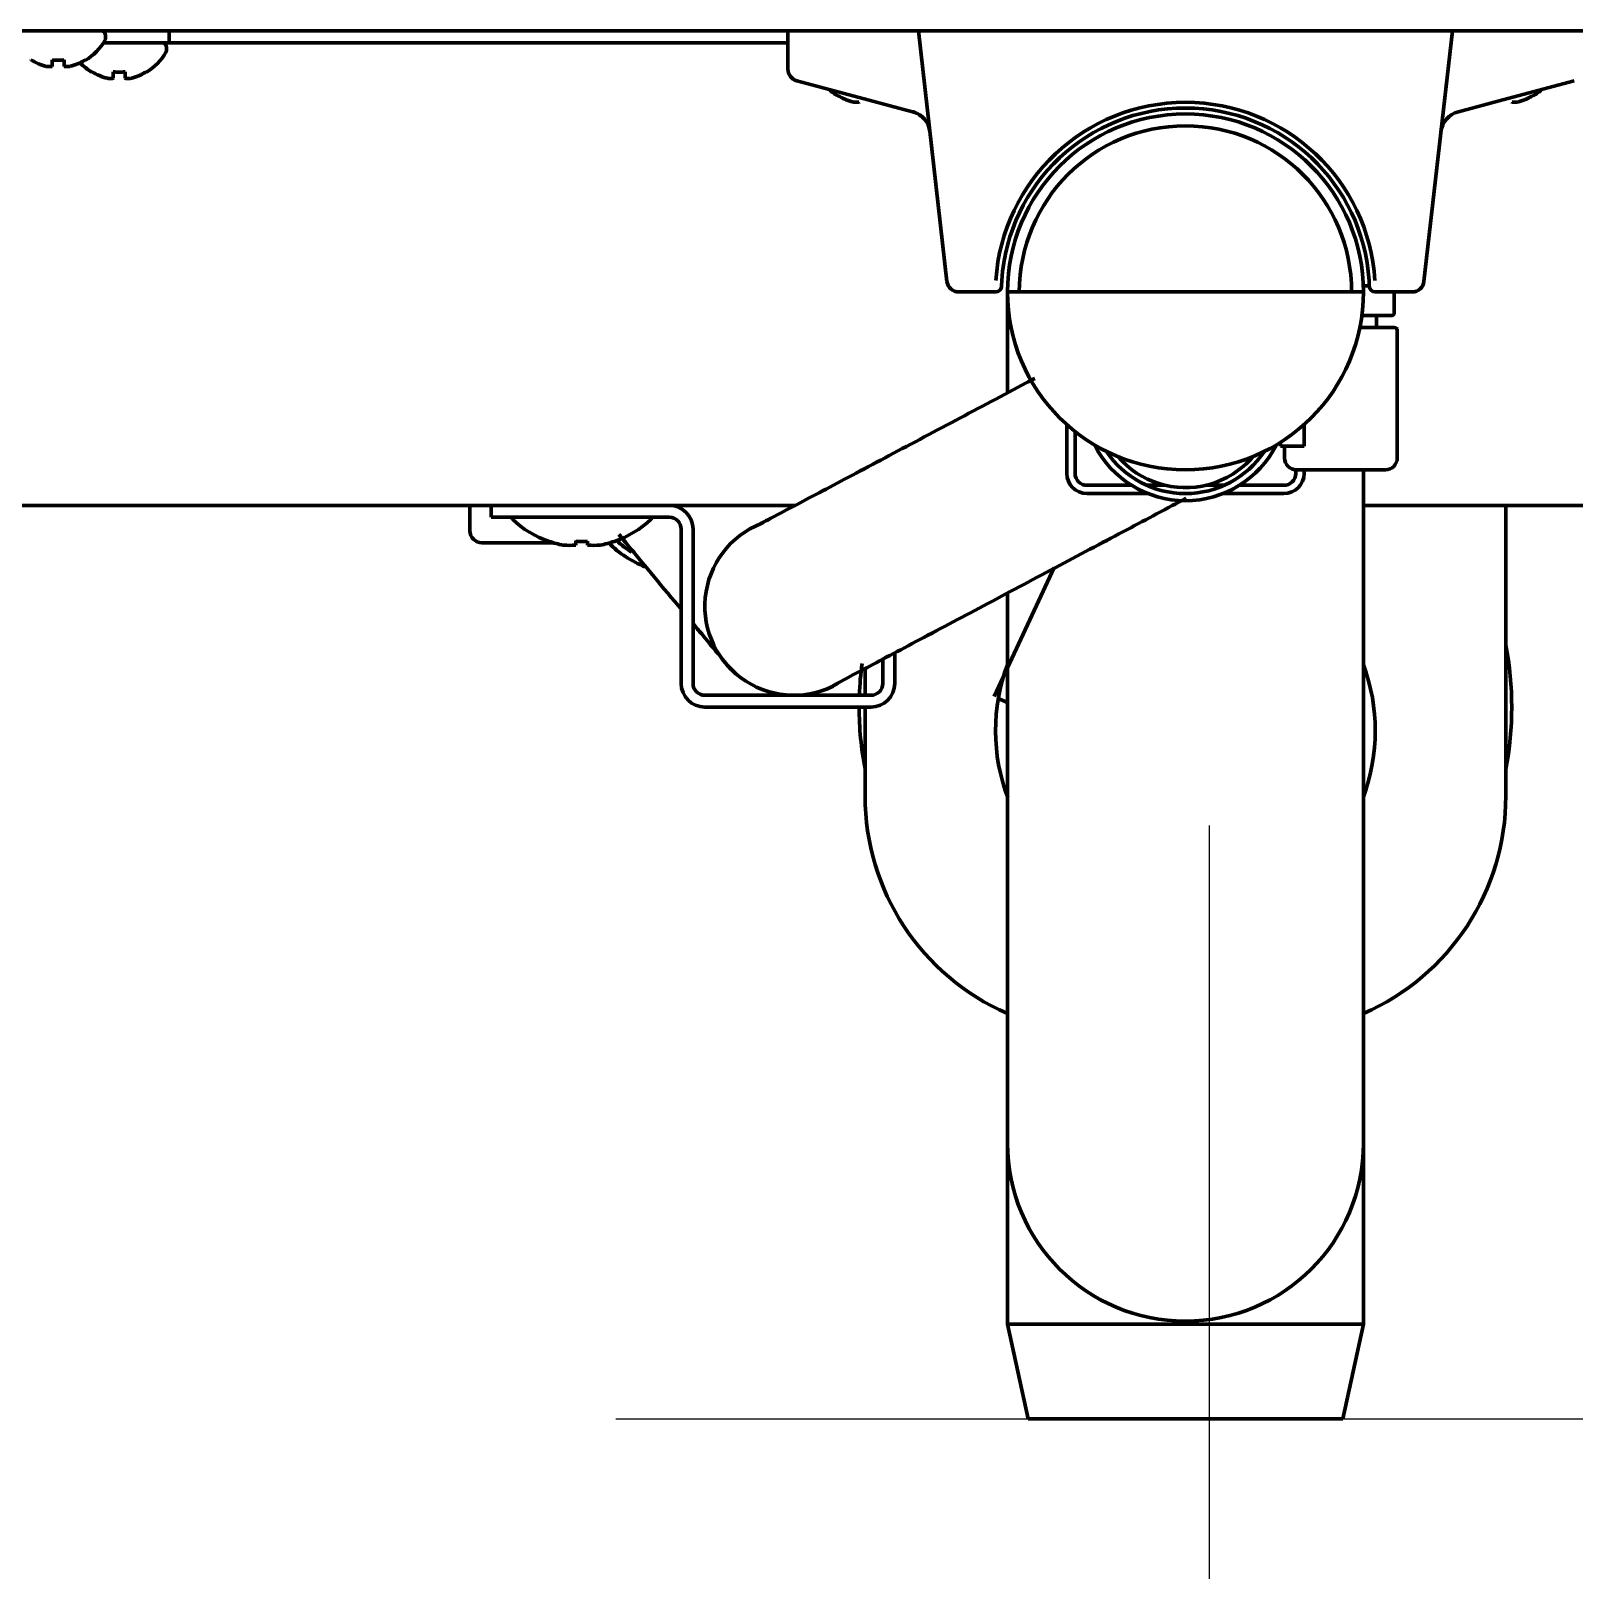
# Model space of a CAD drawing. Header units: inches. Extents: x -3022 to 7311, y 343 to 5680.
# Drawn here: x 3112.6 to 3242.7, y 2125.5 to 2255.3 of the extents above; entities that cross this region are included whole.
import ezdxf

# ---------------------------------------------------------------- set-up
doc = ezdxf.new("R2010")
doc.units = ezdxf.units.IN

# ---------------------------------------------------------------- blocks, each defined once
blk = doc.blocks.new('A$C0B5A562A')
at = {"color": 6}
for p, q in [((0, 50), (0, -50)), ((-50, 0), (50, 0))]:
    blk.add_line(p, q, dxfattribs=at)

msp = doc.modelspace()

# ---------------------------------------------------------------- linework, layer by layer
at = {"linetype": 'Continuous', "lineweight": 70}
for p, q in [((3577.32, 2255.29), (2842.52, 2255.29)), ((3124.26, 2255.29), (3124.26, 2254.29)), ((3176.42, 2255.29), (3176.42, 2252.06)), ((3189.82, 2234.18), (3187.42, 2255.29)), ((3232.42, 2255.29), (3230.02, 2234.18)), ((3118.74, 2254.29), (3124.26, 2254.29)), ((3118.92, 2254.69), (3118.92, 2254.89)), ((3124.26, 2254.29), (3125.26, 2254.29)), ((3125.26, 2254.29), (3167.23, 2254.29)), ((3168.64, 2254.29), (3167.23, 2254.29)), ((3169.47, 2254.29), (3168.64, 2254.29)), ((3170.89, 2254.29), (3169.47, 2254.29)), ((3176.42, 2254.29), (3170.89, 2254.29)), ((3112.62, 2252.81), (3112.62, 2252.85)), ((3117.22, 2252.85), (3117.22, 2252.81)), ((3124.06, 2253.69), (3124.06, 2253.89)), ((3117.76, 2251.81), (3117.76, 2251.85)), ((3122.36, 2251.85), (3122.36, 2251.81)), ((3177.16, 2251.09), (3183.16, 2249.49)), ((3242.68, 2251.09), (3236.68, 2249.49)), ((3180.62, 2249.81), (3180.62, 2249.85)), ((3186.92, 2248.48), (3183.16, 2249.49)), ((3236.68, 2249.49), (3232.92, 2248.48)), ((3239.22, 2249.85), (3239.22, 2249.81)), ((3187.53, 2248.2), (3187.6, 2248.14)), ((3187.55, 2248.18), (3187.61, 2248.14)), ((3192.82, 2233.29), (3190.81, 2233.29)), ((3193.93, 2233.29), (3192.82, 2233.29)), ((3194.92, 2233.29), (3194.92, 2224.78)), ((3224.92, 2233.29), (3194.92, 2233.29)), ((3209.92, 2233.29), (3209.92, 2233.29)), ((3209.92, 2233.29), (3209.92, 2233.29)), ((3224.91, 2233.79), (3225.46, 2233.79)), ((3227.02, 2233.29), (3225.91, 2233.29)), ((3229.03, 2233.29), (3227.02, 2233.29)), ((3227.52, 2231.54), (3227.52, 2233.29)), ((3227.27, 2231.29), (3224.78, 2231.29)), ((3226.02, 2230.29), (3226.02, 2231.29)), ((3224.62, 2230.29), (3227.52, 2230.29)), ((3227.77, 2219.29), (3227.77, 2230.04)), ((3199.92, 2217.99), (3199.92, 2222.11)), ((3200.62, 2217.99), (3200.62, 2221.52)), ((3219.92, 2222.11), (3219.92, 2220.29)), ((3217.92, 2220.29), (3217.92, 2220.6)), ((3219.92, 2220.29), (3217.92, 2220.29)), ((3218.27, 2220.29), (3218.27, 2219.29)), ((3219.22, 2217.99), (3219.22, 2218.29)), ((3226.77, 2218.29), (3219.27, 2218.29)), ((3219.92, 2217.99), (3219.92, 2218.29)), ((3224.92, 2188.78), (3224.92, 2218.29)), ((3201.62, 2216.99), (3205.37, 2216.99)), ((3201.62, 2216.29), (3206.76, 2216.29)), ((3206.65, 2216.99), (3208.2, 2216.99)), ((3211.64, 2216.99), (3213.19, 2216.99)), ((3213.07, 2216.29), (3218.22, 2216.29)), ((3214.46, 2216.99), (3218.22, 2216.99)), ((3177.05, 2215.29), (2881.43, 2215.29)), ((3149.62, 2215.29), (3149.62, 2213.15)), ((3151.42, 2214.29), (3151.42, 2215.29)), ((3538.41, 2215.29), (3224.92, 2215.29)), ((3236.92, 2190.79), (3236.92, 2215.29)), ((3151.42, 2214.29), (3156.42, 2214.29)), ((3153.09, 2214.29), (3153.2, 2214.14)), ((3166.42, 2214.29), (3156.42, 2214.29)), ((3164.89, 2214.14), (3165, 2214.29)), ((3167.42, 2213.29), (3167.42, 2200.29)), ((3168.42, 2213.29), (3168.42, 2200.29)), ((3150.62, 2212.15), (3156.64, 2212.15)), ((3156.29, 2212.27), (3156.29, 2212.25)), ((3158.54, 2211.95), (3158.54, 2212.27)), ((3158.54, 2212.25), (3158.58, 2212.27)), ((3159.54, 2212.27), (3159.54, 2211.95)), ((3161.79, 2212.27), (3161.79, 2212.25)), ((3193.79, 2199.19), (3198.86, 2210.07)), ((3194.92, 2207.9), (3194.92, 2188.78)), ((3184.42, 2200.29), (3184.42, 2202.33)), ((3185.42, 2200.29), (3185.42, 2202.86)), ((3182.92, 2199.29), (3182.92, 2201.54)), ((3169.42, 2199.29), (3183.42, 2199.29)), ((3169.42, 2198.29), (3183.42, 2198.29)), ((3182.92, 2190.79), (3182.92, 2198.29)), ((3194.15, 2199.02), (3194.92, 2198.67)), ((3194.92, 2161.53), (3194.92, 2188.78)), ((3224.92, 2161.53), (3224.92, 2188.78)), ((3194.92, 2161.53), (3194.92, 2146.29)), ((3224.92, 2146.29), (3224.92, 2161.53)), ((3194.92, 2146.29), (3196.67, 2138.29)), ((3224.92, 2146.29), (3194.92, 2146.29)), ((3223.17, 2138.29), (3224.92, 2146.29)), ((3223.17, 2138.29), (3196.67, 2138.29))]:
    msp.add_line(p, q, dxfattribs=at)
msp.add_circle((3209.92, 2255.29), 0.0025, dxfattribs=at)
for centre, radius, start, end in [((3118.52, 2254.89), 0.4, 0, 90), ((3114.72, 2256.91), 4.8, 301.3727, 329.6988), ((3118.52, 2254.69), 0.4, 329.6988, 0), ((3123.66, 2253.89), 0.4, 0, 90), ((3119.86, 2255.91), 4.8, 301.3727, 329.6988), ((3123.66, 2253.69), 0.4, 329.6988, 0), ((3120.26, 2255.91), 4.8, 223.6313, 238.6273), ((3177.42, 2252.06), 1, 180.4681, 255), ((3183.12, 2253.91), 4.8, 227.6779, 238.6273), ((3236.72, 2253.91), 4.8, 301.3727, 312.3221), ((3209.92, 2233.27), 16, 3.5203, 176.4797), ((3209.92, 2233.29), 15.5, 3.5203, 176.4797), ((3186.4, 2246.55), 2, 6.4831, 75), ((3209.92, 2233.29), 15, 0, 180), ((3233.44, 2246.55), 2, 105, 173.5169), ((3209.92, 2233.29), 14, 0, 180), ((3190.81, 2234.29), 1, 186.4831, 270), ((3193.93, 2233.79), 0.5, 270, 358.2092), ((3209.92, 2233.29), 15, 180, 0), ((3225.91, 2233.79), 0.5, 181.7908, 270), ((3229.03, 2234.29), 1, 270, 353.5169), ((3227.27, 2231.54), 0.25, 270, 0), ((3227.52, 2230.04), 0.25, 0, 90), ((3209.92, 2224.29), 8.6, 206.9044, 333.0956), ((3209.92, 2224.29), 8, 213.75, 326.25), ((3219.27, 2219.29), 1, 180, 270), ((3226.77, 2219.29), 1, 270, 0), ((3201.62, 2217.99), 1.7, 180, 270), ((3201.62, 2217.99), 1, 180, 270), ((3218.22, 2217.99), 1, 270, 0), ((3218.22, 2217.99), 1.7, 270, 0), ((3166.42, 2213.29), 2, 0, 90), ((3159.04, 2220.24), 8.45, 226.2253, 251.0075), ((3159.04, 2220.24), 8.45, 288.9925, 313.7747), ((3166.42, 2213.29), 1, 0, 90), ((3176.92, 2206.79), 7.5, 111.6281, 300.1219), ((3150.62, 2213.15), 1, 180, 270), ((3167.47, 2218.15), 8, 226.7831, 238.1175), ((3159.04, 2220.24), 8.44, 250.9729, 259.3378), ((3159.04, 2220.24), 7.99, 266.4122, 273.5878), ((3159.04, 2220.24), 8.44, 280.6622, 289.0271), ((3167.47, 2218.15), 8.6, 224.5106, 248.895), ((3209.92, 2198.29), 27.5, 349.0537, 10.9406), ((3209.92, 2198.29), 27.5, 172.3106, 177.9187), ((3209.92, 2196.29), 16, 159.6378, 200.5621), ((3209.92, 2196.29), 16, 339.6327, 20.3622), ((3169.42, 2200.29), 2, 180, 270), ((3169.42, 2200.29), 1, 180, 270), ((3183.42, 2200.29), 2, 270, 0), ((3183.42, 2200.29), 1, 270, 0), ((3209.92, 2198.29), 27.5, 180, 190.9462), ((3202.92, 2190.79), 20, 180, 246.4214), ((3216.92, 2190.79), 20, 293.5786, 0), ((3209.92, 2161.53), 15, 180, 0)]:
    msp.add_arc(centre, radius, start, end, dxfattribs=at)
for centre, major_axis, ratio, start_param, end_param in [((3209.92, 2224.29), (1.92, -7.25), 1, 5.160479, 6.283185), ((3209.92, 2224.29), (1.92, -7.25), 1, 0, 0.603697), ((3158.01, 2220.24), (0, -8.32), 0.707107, 6.192956, 6.373415), ((3160.07, 2220.24), (0, 8.32), 0.707107, 3.051363, 3.231822)]:
    msp.add_ellipse(centre, major_axis=major_axis, ratio=ratio, start_param=start_param, end_param=end_param, dxfattribs=at)
for points, knots in [([(3112.62, 2252.85), (3112.82, 2252.72), (3113.03, 2252.61), (3113.36, 2252.48), (3113.47, 2252.43), (3113.69, 2252.36), (3113.8, 2252.33), (3113.92, 2252.3)], [0, 0, 0, 0, 0.5, 0.5, 0.75, 0.75, 1, 1, 1, 1]), ([(3115.42, 2252.85), (3115.42, 2252.72), (3115.42, 2252.61), (3115.42, 2252.48), (3115.42, 2252.43), (3115.42, 2252.36), (3115.42, 2252.33), (3115.42, 2252.3)], [0, 0, 0, 0, 0.5, 0.5, 0.75, 0.75, 1, 1, 1, 1]), ([(3117.76, 2251.85), (3117.96, 2251.72), (3118.17, 2251.61), (3118.5, 2251.48), (3118.61, 2251.43), (3118.83, 2251.36), (3118.94, 2251.33), (3119.06, 2251.3)], [0, 0, 0, 0, 0.5, 0.5, 0.75, 0.75, 1, 1, 1, 1]), ([(3120.56, 2251.85), (3120.56, 2251.72), (3120.56, 2251.61), (3120.56, 2251.48), (3120.56, 2251.43), (3120.56, 2251.36), (3120.56, 2251.33), (3120.56, 2251.3)], [0, 0, 0, 0, 0.5, 0.5, 0.75, 0.75, 1, 1, 1, 1]), ([(3180.62, 2249.85), (3180.82, 2249.72), (3181.03, 2249.61), (3181.36, 2249.48), (3181.47, 2249.43), (3181.69, 2249.36), (3181.8, 2249.33), (3181.92, 2249.3)], [0, 0, 0, 0, 0.5, 0.5, 0.75, 0.75, 1, 1, 1, 1]), ([(3187.28, 2248.34), (3187.26, 2248.35), (3187.24, 2248.36), (3187.18, 2248.39), (3187.13, 2248.41), (3187.03, 2248.45), (3186.98, 2248.46), (3186.92, 2248.48)], [0, 0, 0, 0, 0.190611, 0.190611, 0.595306, 0.595306, 1, 1, 1, 1]), ([(3194.45, 2234.24), (3194.45, 2234.21), (3194.44, 2234.18), (3194.44, 2234.13), (3194.44, 2234.12), (3194.44, 2234.09), (3194.44, 2234.06), (3194.44, 2234.03), (3194.43, 2234.01), (3194.43, 2233.99), (3194.43, 2233.95), (3194.43, 2233.93), (3194.43, 2233.89), (3194.43, 2233.87), (3194.43, 2233.84), (3194.43, 2233.84), (3194.43, 2233.82), (3194.43, 2233.82), (3194.43, 2233.8), (3194.43, 2233.79), (3194.43, 2233.78), (3194.43, 2233.78), (3194.43, 2233.78)], [0, 0, 0, 0, 0.125713, 0.125713, 0.188569, 0.188569, 0.251425, 0.314281, 0.314281, 0.377138, 0.377138, 0.50285, 0.50285, 0.628563, 0.628563, 0.691419, 0.691419, 0.754275, 0.754275, 0.879988, 0.879988, 1, 1, 1, 1]), ([(3225.41, 2233.78), (3225.41, 2233.78), (3225.41, 2233.78), (3225.41, 2233.79), (3225.41, 2233.79), (3225.41, 2233.8), (3225.41, 2233.81), (3225.41, 2233.82), (3225.41, 2233.84), (3225.41, 2233.84), (3225.41, 2233.87), (3225.41, 2233.89), (3225.4, 2233.93), (3225.4, 2233.95), (3225.4, 2233.99), (3225.4, 2234.01), (3225.4, 2234.03), (3225.4, 2234.05), (3225.4, 2234.09), (3225.4, 2234.12), (3225.39, 2234.17), (3225.39, 2234.18), (3225.39, 2234.21), (3225.39, 2234.23), (3225.39, 2234.24)], [0, 0, 0, 0, 0.116053, 0.116053, 0.179192, 0.179192, 0.242331, 0.30547, 0.30547, 0.368609, 0.368609, 0.494887, 0.494887, 0.621166, 0.621166, 0.684305, 0.684305, 0.747444, 0.747444, 0.873722, 0.873722, 0.936861, 0.936861, 1, 1, 1, 1]), ([(3197.22, 2226), (3196.98, 2225.87), (3194.84, 2224.73), (3190.55, 2222.46), (3184.51, 2219.26), (3179.13, 2216.4), (3175.13, 2214.28), (3174.23, 2213.81), (3174.16, 2213.77)], [0, 0, 0, 0, 0.024933, 0.222018, 0.418183, 0.613293, 0.807107, 1, 1, 1, 1]), ([(3179.68, 2199.82), (3179.76, 2199.86), (3180.68, 2200.35), (3184.77, 2202.52), (3190.22, 2205.41), (3196.29, 2208.63), (3202.32, 2211.83), (3206.98, 2214.3), (3209.26, 2215.51), (3209.98, 2215.89)], [0, 0, 0, 0, 0.153323, 0.306339, 0.458673, 0.61031, 0.761241, 0.911359, 1, 1, 1, 1]), ([(3162.17, 2212.85), (3162.23, 2212.78), (3162.67, 2212.25), (3164.54, 2210), (3166.28, 2207.9), (3167.25, 2206.74), (3167.44, 2206.52)], [0, 0, 0, 0, 0.307735, 0.616468, 0.926166, 1, 1, 1, 1]), ([(3168.45, 2205.3), (3168.69, 2205.01), (3169.66, 2203.85), (3171.11, 2202.1), (3171.55, 2201.56), (3171.61, 2201.49)], [0, 0, 0, 0, 0.138332, 0.569014, 1, 1, 1, 1])]:
    msp.add_open_spline(points, degree=3, knots=knots, dxfattribs=at)
for points in [[(3114.42, 2252.3), (3114.42, 2252.31), (3114.42, 2252.34), (3114.42, 2252.39), (3114.42, 2252.45), (3114.42, 2252.51), (3114.42, 2252.57), (3114.42, 2252.65), (3114.42, 2252.74), (3114.42, 2252.81), (3114.42, 2252.85)], [(3114.42, 2252.85), (3114.58, 2252.82), (3114.92, 2252.8), (3115.25, 2252.82), (3115.42, 2252.85)], [(3115.92, 2252.3), (3115.97, 2252.31), (3116.08, 2252.34), (3116.24, 2252.39), (3116.4, 2252.45), (3116.56, 2252.51), (3116.71, 2252.57), (3116.86, 2252.65), (3117.03, 2252.74), (3117.15, 2252.81), (3117.22, 2252.85)], [(3113.92, 2252.3), (3113.94, 2252.29), (3113.99, 2252.29), (3114.06, 2252.28), (3114.13, 2252.28), (3114.2, 2252.28), (3114.27, 2252.28), (3114.35, 2252.29), (3114.39, 2252.29), (3114.42, 2252.3)], [(3115.42, 2252.3), (3115.44, 2252.29), (3115.5, 2252.29), (3115.57, 2252.28), (3115.64, 2252.28), (3115.71, 2252.28), (3115.78, 2252.28), (3115.85, 2252.29), (3115.89, 2252.29), (3115.92, 2252.3)], [(3119.56, 2251.3), (3119.56, 2251.31), (3119.56, 2251.34), (3119.56, 2251.39), (3119.56, 2251.45), (3119.56, 2251.51), (3119.56, 2251.57), (3119.56, 2251.65), (3119.56, 2251.74), (3119.56, 2251.81), (3119.56, 2251.85)], [(3119.56, 2251.85), (3119.72, 2251.82), (3120.06, 2251.8), (3120.39, 2251.82), (3120.56, 2251.85)], [(3121.06, 2251.3), (3121.11, 2251.31), (3121.22, 2251.34), (3121.38, 2251.39), (3121.54, 2251.45), (3121.7, 2251.51), (3121.85, 2251.57), (3122, 2251.65), (3122.17, 2251.74), (3122.29, 2251.81), (3122.36, 2251.85)], [(3119.06, 2251.3), (3119.08, 2251.29), (3119.13, 2251.29), (3119.2, 2251.28), (3119.27, 2251.28), (3119.34, 2251.28), (3119.41, 2251.28), (3119.49, 2251.29), (3119.53, 2251.29), (3119.56, 2251.3)], [(3120.56, 2251.3), (3120.58, 2251.29), (3120.64, 2251.29), (3120.71, 2251.28), (3120.78, 2251.28), (3120.85, 2251.28), (3120.92, 2251.28), (3120.99, 2251.29), (3121.03, 2251.29), (3121.06, 2251.3)], [(3181.92, 2249.3), (3181.94, 2249.29), (3181.99, 2249.29), (3182.06, 2249.28), (3182.13, 2249.28), (3182.2, 2249.28), (3182.27, 2249.28), (3182.35, 2249.29), (3182.39, 2249.29), (3182.42, 2249.3)], [(3237.42, 2249.3), (3237.44, 2249.29), (3237.5, 2249.29), (3237.57, 2249.28), (3237.64, 2249.28), (3237.71, 2249.28), (3237.78, 2249.28), (3237.85, 2249.29), (3237.89, 2249.29), (3237.92, 2249.3)], [(3237.92, 2249.3), (3237.97, 2249.31), (3238.08, 2249.34), (3238.24, 2249.39), (3238.4, 2249.45), (3238.56, 2249.51), (3238.71, 2249.57), (3238.86, 2249.65), (3239.03, 2249.74), (3239.15, 2249.81), (3239.22, 2249.85)], [(3212.36, 2217.15), (3212.54, 2217.25), (3212.65, 2217.3), (3212.68, 2217.32)]]:
    msp.add_open_spline(points, degree=3, dxfattribs=at)

# ---------------------------------------------------------------- block references
msp.add_blockref('A$C0B5A562A', (3211.92, 2138.3))

doc.saveas('drawing.dxf')
